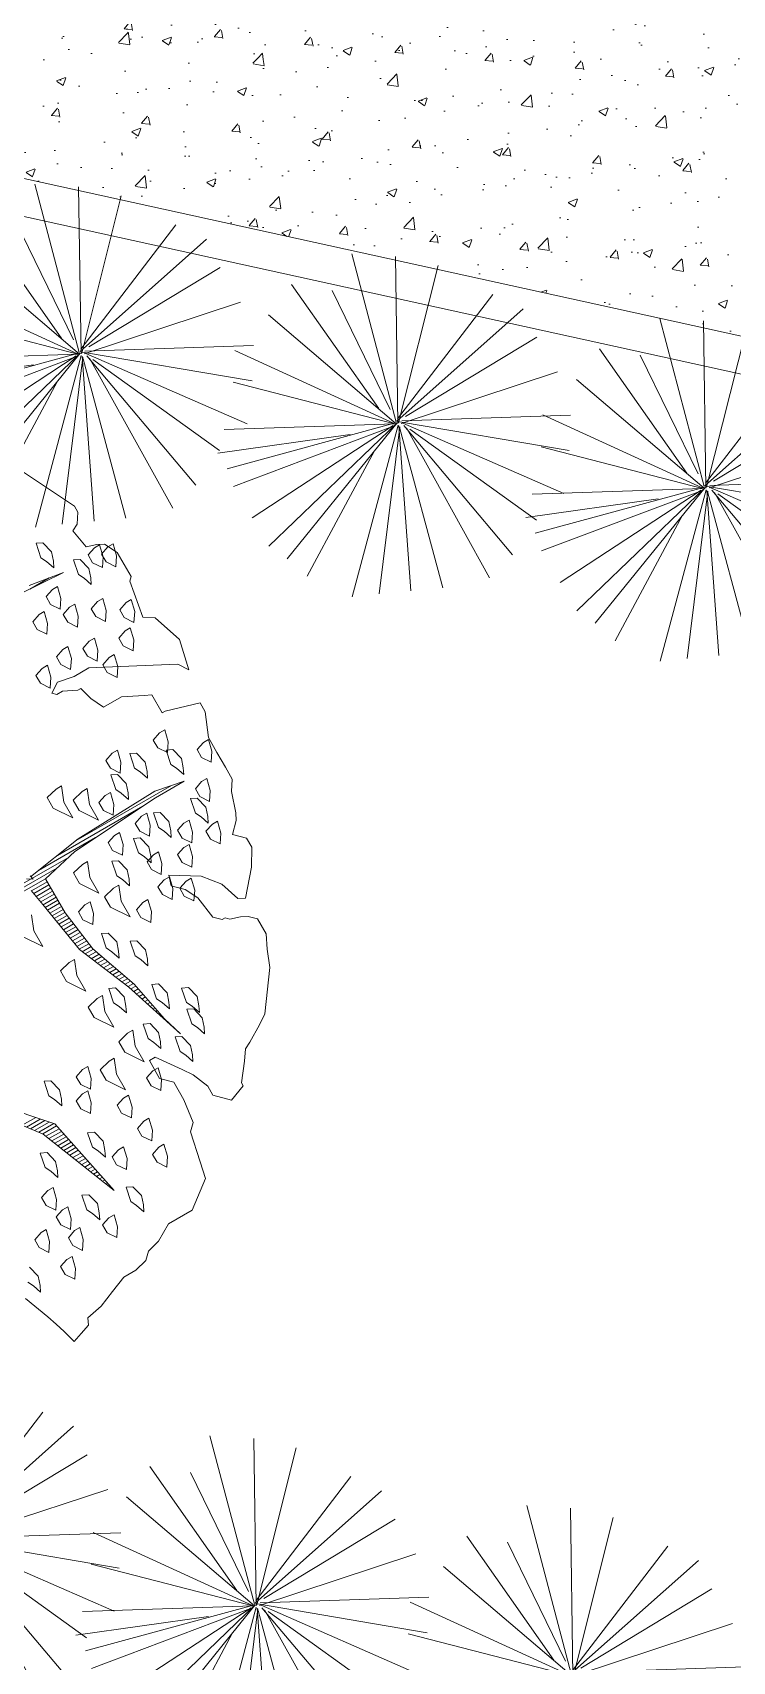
# Model space of a CAD drawing. Header units: metres. Extents: x 12093 to 20303, y 514 to 1412.
# Drawn here: x 19785.6 to 19788.42, y 680.09 to 686.67 of the extents above; entities that cross this region are included whole.
import ezdxf

# ---------------------------------------------------------------- set-up
doc = ezdxf.new("R2010")
doc.units = ezdxf.units.M
doc.layers.get('0').update_dxf_attribs({"lineweight": 13})
for name, color, linetype, lineweight in [('AMBI-GRASS', 104, 'Continuous', 20), ('ARBOLES', 52, 'Continuous', 13), ('grass', 64, 'Continuous', 13), ('MANZANAS-ORIGINALES', 147, 'Continuous', 9)]:
    doc.layers.add(name, color=color, linetype=linetype, lineweight=lineweight)
pattern_1 = [(50, (19136.99335, 73.14804), (0.36436934, -0.03187817), [0.0381, -0.4191]), (355, (19136.99335, 73.14804), (-0.07048565, 0.38211329), [0.03048, -0.33528]), (100.451, (19137.0237, 73.1454), (0.293885, 0.35023338), [0.03238, -0.35618]), (46.1842, (19136.99335, 73.24964), (0.54215808, -0.08408466), [0.05715, -0.62865]), (96.6356, (19137.03853, 73.24264), (0.47480847, 0.4948511), [0.04857, -0.53427]), (351.184, (19136.99335, 73.24964), (0.4748092, 0.49485024), [0.04572, -0.50292]), (21, (19137.04415, 73.22424), (0.30322976, -0.20453104), [0.0381, -0.4191]), (326, (19137.04415, 73.22424), (0.12360406, 0.36837593), [0.03048, -0.33528]), (71.4514, (19137.06942, 73.2072), (0.42683298, 0.16384572), [0.03238, -0.35618]), (37.5, (19136.99335, 73.14804), (0.006177207, 0.169110078), [0, -0.331216, 0, -0.34036, 0, -0.33655]), (7.5, (19136.99335, 73.14804), (0.133639325, 0.20036115), [0, -0.194056, 0, -0.323596, 0, -0.12827]), (327.5, (19136.88007, 73.14804), (0.27118119, -0.011457488), [0, -0.127, 0, -0.39624, 0, -0.52578]), (317.5, (19136.82927, 73.14804), (0.29625836, 0.05085298), [0, -0.1651, 0, -0.263144, 0, -0.37338])]

# ---------------------------------------------------------------- blocks, each defined once
blk = doc.blocks.new('ghgfghgh')
at = {"layer": 'ARBOLES', "lineweight": 20}
for p, q in [((20002.4707, 664.8002), (20002.3672, 664.7493)), ((20002.3833, 664.7674), (20002.4707, 664.8002)), ((20002.3848, 664.7579), (20002.4344, 664.7866)), ((20002.7037, 664.2432), (20002.7778, 664.2683)), ((20002.7778, 664.2683), (20002.7047, 664.2261)), ((20002.7047, 664.2261), (20002.4996, 664.0899)), ((20002.5027, 664.1171), (20002.7456, 664.2574)), ((20002.5081, 664.1214), (20002.7037, 664.2432)), ((20002.4551, 664.0792), (20002.6732, 664.2051)), ((20002.3866, 664.0247), (20002.5081, 664.1214)), ((20002.4075, 664.0413), (20002.5526, 664.1251)), ((20002.3251, 663.9833), (20002.4832, 664.0746)), ((20002.4996, 664.0899), (20002.4247, 664.0201)), ((20002.3474, 663.9858), (20002.4538, 664.0472)), ((20002.3698, 663.9883), (20002.4247, 664.02)), ((20002.4247, 664.0201), (20002.4746, 663.9336)), ((20002.4183, 663.9543), (20002.3886, 663.9904)), ((20002.3896, 663.9893), (20002.4293, 664.0122)), ((20002.3954, 663.9822), (20002.4338, 664.0044)), ((20002.4012, 663.9751), (20002.4383, 663.9965)), ((20002.407, 663.9681), (20002.4428, 663.9887)), ((20002.4128, 663.961), (20002.4473, 663.9809)), ((20002.5112, 663.8395), (20002.4183, 663.9543)), ((20002.4187, 663.9539), (20002.4518, 663.9731)), ((20002.4244, 663.9468), (20002.4563, 663.9653)), ((20002.4302, 663.9397), (20002.4609, 663.9575)), ((20002.4359, 663.9326), (20002.4654, 663.9496)), ((20002.4416, 663.9255), (20002.4699, 663.9418)), ((20002.4474, 663.9184), (20002.4744, 663.934)), ((20002.4531, 663.9113), (20002.4799, 663.9267)), ((20002.4589, 663.9042), (20002.4855, 663.9195)), ((20002.4646, 663.8971), (20002.491, 663.9123)), ((20002.4704, 663.89), (20002.4966, 663.9051)), ((20002.4746, 663.9336), (20002.5455, 663.8416)), ((20002.4761, 663.8829), (20002.5021, 663.8979)), ((20002.4819, 663.8758), (20002.5077, 663.8907)), ((20002.4876, 663.8687), (20002.5132, 663.8834)), ((20002.4934, 663.8616), (20002.5188, 663.8762)), ((20002.4991, 663.8545), (20002.5244, 663.869)), ((20002.5049, 663.8473), (20002.5299, 663.8618)), ((20002.5106, 663.8402), (20002.5355, 663.8546)), ((20002.6373, 663.7439), (20002.5112, 663.8395)), ((20002.5182, 663.8342), (20002.541, 663.8474)), ((20002.526, 663.8283), (20002.5469, 663.8403)), ((20002.5338, 663.8224), (20002.5542, 663.8341)), ((20002.5416, 663.8164), (20002.5615, 663.8279)), ((20002.5455, 663.8416), (20002.6506, 663.7516)), ((20002.5495, 663.8105), (20002.5687, 663.8217)), ((20002.5573, 663.8046), (20002.576, 663.8154)), ((20002.5651, 663.7987), (20002.5833, 663.8092)), ((20002.5729, 663.7928), (20002.5906, 663.803)), ((20002.5807, 663.7869), (20002.5978, 663.7968)), ((20002.5885, 663.7809), (20002.6051, 663.7905)), ((20002.5963, 663.775), (20002.6124, 663.7843)), ((20002.6041, 663.7691), (20002.6197, 663.7781)), ((20002.6119, 663.7632), (20002.6269, 663.7719)), ((20002.6197, 663.7573), (20002.6342, 663.7656)), ((20002.6275, 663.7513), (20002.6415, 663.7594)), ((20002.6353, 663.7454), (20002.6488, 663.7532)), ((20002.7683, 663.6245), (20002.6373, 663.7439)), ((20002.6425, 663.7392), (20002.6551, 663.7465)), ((20002.6495, 663.7328), (20002.6612, 663.7395)), ((20002.6506, 663.7516), (20002.7282, 663.6634)), ((20002.6565, 663.7264), (20002.6673, 663.7326)), ((20002.6635, 663.72), (20002.6734, 663.7257)), ((20002.6705, 663.7136), (20002.6795, 663.7188)), ((20002.6775, 663.7073), (20002.6855, 663.7119)), ((20002.6845, 663.7009), (20002.6916, 663.705)), ((20002.6915, 663.6945), (20002.6977, 663.698)), ((20002.6985, 663.6881), (20002.7038, 663.6911)), ((20002.7055, 663.6817), (20002.7098, 663.6842)), ((20002.7126, 663.6753), (20002.7159, 663.6773)), ((20002.7266, 663.6626), (20002.7281, 663.6635)), ((20002.7282, 663.6634), (20002.7683, 663.6245)), ((20002.7336, 663.6562), (20002.7348, 663.6569)), ((20002.2834, 663.4509), (20002.4484, 663.3955)), ((20002.419, 663.3696), (20002.2673, 663.4328)), ((20002.3658, 663.3918), (20002.4003, 663.4117)), ((20002.3763, 663.3874), (20002.4117, 663.4078)), ((20002.3868, 663.383), (20002.4231, 663.404)), ((20002.3973, 663.3787), (20002.4345, 663.4001)), ((20002.4078, 663.3743), (20002.4459, 663.3963)), ((20002.4183, 663.3699), (20002.4532, 663.3901)), ((20002.5997, 663.2257), (20002.419, 663.3696)), ((20002.4261, 663.364), (20002.4594, 663.3832)), ((20002.4337, 663.358), (20002.4655, 663.3763)), ((20002.4413, 663.3519), (20002.4716, 663.3694)), ((20002.4484, 663.3955), (20002.5997, 663.2257)), ((20002.4488, 663.3459), (20002.4777, 663.3626)), ((20002.4564, 663.3398), (20002.4839, 663.3557)), ((20002.464, 663.3338), (20002.49, 663.3488)), ((20002.4716, 663.3277), (20002.4961, 663.3419)), ((20002.4792, 663.3217), (20002.5023, 663.335)), ((20002.4868, 663.3156), (20002.5084, 663.3281)), ((20002.4944, 663.3096), (20002.5145, 663.3212)), ((20002.5019, 663.3036), (20002.5207, 663.3144)), ((20002.5095, 663.2975), (20002.5268, 663.3075)), ((20002.5171, 663.2915), (20002.5329, 663.3006)), ((20002.5247, 663.2854), (20002.5391, 663.2937)), ((20002.5323, 663.2794), (20002.5452, 663.2868)), ((20002.5399, 663.2733), (20002.5513, 663.2799)), ((20002.5475, 663.2673), (20002.5575, 663.2731)), ((20002.555, 663.2612), (20002.5636, 663.2662)), ((20002.5626, 663.2552), (20002.5697, 663.2593)), ((20002.5702, 663.2491), (20002.5759, 663.2524)), ((20002.5778, 663.2431), (20002.582, 663.2455)), ((20002.5854, 663.2371), (20002.5881, 663.2386)), ((20002.593, 663.231), (20002.5943, 663.2317))]:
    blk.add_line(p, q, dxfattribs=at)
at = {"layer": 'grass'}
for p, q in [((20002.3685, 665.0559), (20002.4989, 664.9698)), ((20002.4989, 664.9698), (20002.5076, 664.9546)), ((20002.5076, 664.9546), (20002.5056, 664.9232)), ((20002.5056, 664.9232), (20002.4949, 664.9069)), ((20002.4949, 664.9069), (20002.5286, 664.8659)), ((20002.4009, 664.8751), (20002.418, 664.8762)), ((20002.4134, 664.8381), (20002.4009, 664.8751)), ((20002.418, 664.8762), (20002.44, 664.8534)), ((20002.44, 664.8534), (20002.4449, 664.8296)), ((20002.5286, 664.8659), (20002.5557, 664.8714)), ((20002.5495, 664.8634), (20002.5334, 664.8453)), ((20002.5628, 664.8711), (20002.5495, 664.8634)), ((20002.5557, 664.8714), (20002.5752, 664.8726)), ((20002.5715, 664.8407), (20002.5628, 664.8711)), ((20002.5838, 664.8655), (20002.5677, 664.8473)), ((20002.5752, 664.8726), (20002.6078, 664.8511)), ((20002.5971, 664.8732), (20002.5838, 664.8655)), ((20002.6058, 664.8427), (20002.5971, 664.8732)), ((20002.6078, 664.8511), (20002.6427, 664.7905)), ((20002.4278, 664.8286), (20002.4134, 664.8381)), ((20002.4459, 664.8125), (20002.4278, 664.8286)), ((20002.4449, 664.8296), (20002.4459, 664.8125)), ((20002.4963, 664.8327), (20002.5134, 664.8337)), ((20002.5089, 664.7956), (20002.4963, 664.8327)), ((20002.5134, 664.8337), (20002.5354, 664.811)), ((20002.5334, 664.8453), (20002.5449, 664.8253)), ((20002.5354, 664.811), (20002.5403, 664.7872)), ((20002.5449, 664.8253), (20002.5697, 664.813)), ((20002.5677, 664.8473), (20002.5792, 664.8274)), ((20002.5697, 664.813), (20002.5715, 664.8407)), ((20002.5792, 664.8274), (20002.604, 664.8151)), ((20002.604, 664.8151), (20002.6058, 664.8427)), ((20002.5232, 664.7862), (20002.5089, 664.7956)), ((20002.5413, 664.7701), (20002.5232, 664.7862)), ((20002.5403, 664.7872), (20002.5413, 664.7701)), ((20002.6427, 664.7905), (20002.6395, 664.7786)), ((20002.6395, 664.7786), (20002.6724, 664.6867)), ((20002.4424, 664.7572), (20002.4263, 664.7391)), ((20002.4263, 664.7391), (20002.4378, 664.7191)), ((20002.4557, 664.7649), (20002.4424, 664.7572)), ((20002.4644, 664.7345), (20002.4557, 664.7649)), ((20002.4626, 664.7069), (20002.4644, 664.7345)), ((20002.5577, 664.7263), (20002.5416, 664.7082)), ((20002.571, 664.734), (20002.5577, 664.7263)), ((20002.5797, 664.7036), (20002.571, 664.734)), ((20002.6434, 664.7315), (20002.6301, 664.7238)), ((20002.6521, 664.701), (20002.6434, 664.7315)), ((20002.4084, 664.6933), (20002.3923, 664.6751)), ((20002.4217, 664.701), (20002.4084, 664.6933)), ((20002.4304, 664.6705), (20002.4217, 664.701)), ((20002.4378, 664.7191), (20002.4626, 664.7069)), ((20002.4864, 664.7117), (20002.4703, 664.6936)), ((20002.4703, 664.6936), (20002.4818, 664.6736)), ((20002.4997, 664.7194), (20002.4864, 664.7117)), ((20002.5084, 664.689), (20002.4997, 664.7194)), ((20002.5066, 664.6613), (20002.5084, 664.689)), ((20002.5416, 664.7082), (20002.5531, 664.6882)), ((20002.5531, 664.6882), (20002.578, 664.6759)), ((20002.578, 664.6759), (20002.5797, 664.7036)), ((20002.6301, 664.7238), (20002.614, 664.7056)), ((20002.614, 664.7056), (20002.6255, 664.6857)), ((20002.6255, 664.6857), (20002.6503, 664.6734)), ((20002.6503, 664.6734), (20002.6521, 664.701)), ((20002.6724, 664.6867), (20002.7039, 664.6846)), ((20002.7039, 664.6846), (20002.7659, 664.6296)), ((20002.7039, 664.6846), (20002.7039, 664.6846)), ((20002.3923, 664.6751), (20002.4038, 664.6552)), ((20002.4038, 664.6552), (20002.4286, 664.6429)), ((20002.4286, 664.6429), (20002.4304, 664.6705)), ((20002.4818, 664.6736), (20002.5066, 664.6613)), ((20002.6276, 664.6514), (20002.6115, 664.6332)), ((20002.6409, 664.6591), (20002.6276, 664.6514)), ((20002.6496, 664.6286), (20002.6409, 664.6591)), ((20002.4688, 664.604), (20002.4527, 664.5859)), ((20002.4821, 664.6117), (20002.4688, 664.604)), ((20002.4908, 664.5813), (20002.4821, 664.6117)), ((20002.5363, 664.6253), (20002.5202, 664.6071)), ((20002.5202, 664.6071), (20002.5317, 664.5872)), ((20002.5496, 664.633), (20002.5363, 664.6253)), ((20002.5583, 664.6025), (20002.5496, 664.633)), ((20002.5565, 664.5749), (20002.5583, 664.6025)), ((20002.6115, 664.6332), (20002.623, 664.6133)), ((20002.623, 664.6133), (20002.6478, 664.601)), ((20002.6478, 664.601), (20002.6496, 664.6286)), ((20002.7659, 664.6296), (20002.7901, 664.5528)), ((20002.4299, 664.5639), (20002.4166, 664.5562)), ((20002.4386, 664.5334), (20002.4299, 664.5639)), ((20002.4527, 664.5859), (20002.4642, 664.5659)), ((20002.4642, 664.5659), (20002.489, 664.5536)), ((20002.489, 664.5536), (20002.4908, 664.5813)), ((20002.5317, 664.5872), (20002.5565, 664.5749)), ((20002.5744, 664.5595), (20002.5354, 664.5571)), ((20002.5869, 664.5836), (20002.5708, 664.5654)), ((20002.5708, 664.5654), (20002.5823, 664.5455)), ((20002.7618, 664.5668), (20002.5744, 664.5595)), ((20002.5744, 664.5595), (20002.5744, 664.5595)), ((20002.6002, 664.5913), (20002.5869, 664.5836)), ((20002.6089, 664.5608), (20002.6002, 664.5913)), ((20002.6072, 664.5332), (20002.6089, 664.5608)), ((20002.7901, 664.5528), (20002.7618, 664.5668)), ((20002.4166, 664.5562), (20002.4005, 664.538)), ((20002.4005, 664.538), (20002.412, 664.5181)), ((20002.412, 664.5181), (20002.4368, 664.5058)), ((20002.4368, 664.5058), (20002.4386, 664.5334)), ((20002.4554, 664.521), (20002.4414, 664.4928)), ((20002.4976, 664.5353), (20002.4554, 664.521)), ((20002.5354, 664.5571), (20002.4976, 664.5353)), ((20002.5823, 664.5455), (20002.6072, 664.5332)), ((20002.4414, 664.4928), (20002.4534, 664.4896)), ((20002.4534, 664.4896), (20002.4685, 664.4983)), ((20002.4685, 664.4983), (20002.5075, 664.5006)), ((20002.5075, 664.5006), (20002.5151, 664.505)), ((20002.5151, 664.505), (20002.5401, 664.4791)), ((20002.5401, 664.4791), (20002.5727, 664.4576)), ((20002.5727, 664.4576), (20002.6181, 664.4838)), ((20002.6181, 664.4838), (20002.6766, 664.4873)), ((20002.6766, 664.4873), (20002.6961, 664.4885)), ((20002.6961, 664.4885), (20002.7223, 664.4431)), ((20002.7223, 664.4431), (20002.7298, 664.4475)), ((20002.7298, 664.4475), (20002.8186, 664.4684)), ((20002.8186, 664.4684), (20002.8317, 664.4457)), ((20002.8317, 664.4457), (20002.8396, 664.3797)), ((20002.7287, 664.3995), (20002.7154, 664.3918)), ((20002.7374, 664.3691), (20002.7287, 664.3995)), ((20002.7154, 664.3918), (20002.6993, 664.3736)), ((20002.6993, 664.3736), (20002.7108, 664.3537)), ((20002.7108, 664.3537), (20002.7356, 664.3414)), ((20002.7356, 664.3414), (20002.7374, 664.3691)), ((20002.8269, 664.3675), (20002.8108, 664.3494)), ((20002.8402, 664.3752), (20002.8269, 664.3675)), ((20002.8396, 664.3797), (20002.8614, 664.3419)), ((20002.8489, 664.3448), (20002.8402, 664.3752)), ((20002.5947, 664.3399), (20002.5786, 664.3217)), ((20002.5786, 664.3217), (20002.5901, 664.3017)), ((20002.608, 664.3475), (20002.5947, 664.3399)), ((20002.6167, 664.3171), (20002.608, 664.3475)), ((20002.6149, 664.2895), (20002.6167, 664.3171)), ((20002.6394, 664.3391), (20002.6566, 664.3401)), ((20002.652, 664.302), (20002.6394, 664.3391)), ((20002.6566, 664.3401), (20002.6786, 664.3174)), ((20002.6786, 664.3174), (20002.6835, 664.2936)), ((20002.7318, 664.3481), (20002.7489, 664.3491)), ((20002.7443, 664.311), (20002.7318, 664.3481)), ((20002.7587, 664.3015), (20002.7443, 664.311)), ((20002.7489, 664.3491), (20002.7709, 664.3263)), ((20002.7709, 664.3263), (20002.7758, 664.3026)), ((20002.8108, 664.3494), (20002.8223, 664.3294)), ((20002.8223, 664.3294), (20002.8471, 664.3172)), ((20002.8471, 664.3172), (20002.8489, 664.3448)), ((20002.8614, 664.3419), (20002.8833, 664.304)), ((20002.5901, 664.3017), (20002.6149, 664.2895)), ((20002.5911, 664.2846), (20002.6083, 664.2856)), ((20002.6037, 664.2475), (20002.5911, 664.2846)), ((20002.6083, 664.2856), (20002.6303, 664.2629)), ((20002.6663, 664.2926), (20002.652, 664.302)), ((20002.6845, 664.2764), (20002.6663, 664.2926)), ((20002.6835, 664.2936), (20002.6845, 664.2764)), ((20002.7768, 664.2854), (20002.7587, 664.3015)), ((20002.7758, 664.3026), (20002.7768, 664.2854)), ((20002.8226, 664.2675), (20002.8065, 664.2494)), ((20002.8359, 664.2752), (20002.8226, 664.2675)), ((20002.8446, 664.2448), (20002.8359, 664.2752)), ((20002.8833, 664.304), (20002.9007, 664.2738)), ((20002.9007, 664.2738), (20002.8987, 664.2424)), ((20002.4523, 664.2487), (20002.4295, 664.2267)), ((20002.4295, 664.2267), (20002.4448, 664.2001)), ((20002.4655, 664.2564), (20002.4523, 664.2487)), ((20002.4714, 664.2155), (20002.4655, 664.2564)), ((20002.518, 664.2424), (20002.4952, 664.2204)), ((20002.5313, 664.2501), (20002.518, 664.2424)), ((20002.5372, 664.2091), (20002.5313, 664.2501)), ((20002.5771, 664.2322), (20002.561, 664.214)), ((20002.5904, 664.2398), (20002.5771, 664.2322)), ((20002.5991, 664.2094), (20002.5904, 664.2398)), ((20002.618, 664.2381), (20002.6037, 664.2475)), ((20002.6362, 664.2219), (20002.618, 664.2381)), ((20002.6303, 664.2629), (20002.6351, 664.2391)), ((20002.6351, 664.2391), (20002.6362, 664.2219)), ((20002.8065, 664.2494), (20002.818, 664.2294)), ((20002.818, 664.2294), (20002.8428, 664.2172)), ((20002.8428, 664.2172), (20002.8446, 664.2448)), ((20002.8987, 664.2424), (20002.9098, 664.1882)), ((20002.4448, 664.2001), (20002.4945, 664.1756)), ((20002.4945, 664.1756), (20002.4714, 664.2155)), ((20002.4952, 664.2204), (20002.5106, 664.1938)), ((20002.5106, 664.1938), (20002.5602, 664.1692)), ((20002.5602, 664.1692), (20002.5372, 664.2091)), ((20002.561, 664.214), (20002.5725, 664.194)), ((20002.5725, 664.194), (20002.5973, 664.1818)), ((20002.5973, 664.1818), (20002.5991, 664.2094)), ((20002.683, 664.1869), (20002.6697, 664.1792)), ((20002.6917, 664.1565), (20002.683, 664.1869)), ((20002.7001, 664.188), (20002.7173, 664.189)), ((20002.7127, 664.1509), (20002.7001, 664.188)), ((20002.7173, 664.189), (20002.7393, 664.1662)), ((20002.7942, 664.2246), (20002.8114, 664.2256)), ((20002.8068, 664.1875), (20002.7942, 664.2246)), ((20002.8211, 664.178), (20002.8068, 664.1875)), ((20002.8114, 664.2256), (20002.8334, 664.2028)), ((20002.8334, 664.2028), (20002.8382, 664.179)), ((20002.9098, 664.1882), (20002.9109, 664.1687)), ((20002.6697, 664.1792), (20002.6536, 664.1611)), ((20002.6536, 664.1611), (20002.6651, 664.1411)), ((20002.6899, 664.1289), (20002.6917, 664.1565)), ((20002.727, 664.1414), (20002.7127, 664.1509)), ((20002.7393, 664.1662), (20002.7441, 664.1424)), ((20002.7774, 664.1616), (20002.7613, 664.1435)), ((20002.7613, 664.1435), (20002.7728, 664.1235)), ((20002.7907, 664.1693), (20002.7774, 664.1616)), ((20002.7994, 664.1389), (20002.7907, 664.1693)), ((20002.8393, 664.1619), (20002.8211, 664.178)), ((20002.8498, 664.1591), (20002.8336, 664.1409)), ((20002.8382, 664.179), (20002.8393, 664.1619)), ((20002.8631, 664.1668), (20002.8498, 664.1591)), ((20002.8718, 664.1363), (20002.8631, 664.1668)), ((20002.9109, 664.1687), (20002.9014, 664.1329)), ((20002.6004, 664.1304), (20002.5843, 664.1122)), ((20002.5843, 664.1122), (20002.5958, 664.0923)), ((20002.6137, 664.138), (20002.6004, 664.1304)), ((20002.6224, 664.1076), (20002.6137, 664.138)), ((20002.6206, 664.08), (20002.6224, 664.1076)), ((20002.649, 664.123), (20002.6661, 664.124)), ((20002.6615, 664.0859), (20002.649, 664.123)), ((20002.6651, 664.1411), (20002.6899, 664.1289)), ((20002.6661, 664.124), (20002.6881, 664.1012)), ((20002.7452, 664.1253), (20002.727, 664.1414)), ((20002.7441, 664.1424), (20002.7452, 664.1253)), ((20002.7728, 664.1235), (20002.7976, 664.1112)), ((20002.7909, 664.1074), (20002.7776, 664.0997)), ((20002.7997, 664.077), (20002.7909, 664.1074)), ((20002.7976, 664.1112), (20002.7994, 664.1389)), ((20002.8336, 664.1409), (20002.8452, 664.121)), ((20002.8452, 664.121), (20002.87, 664.1087)), ((20002.87, 664.1087), (20002.8718, 664.1363)), ((20002.9014, 664.1329), (20002.9372, 664.1233)), ((20002.9372, 664.1233), (20002.9503, 664.1006)), ((20002.5321, 664.0644), (20002.5188, 664.0567)), ((20002.538, 664.0234), (20002.5321, 664.0644)), ((20002.594, 664.0646), (20002.6111, 664.0657)), ((20002.6066, 664.0275), (20002.594, 664.0646)), ((20002.5958, 664.0923), (20002.6206, 664.08)), ((20002.6111, 664.0657), (20002.6332, 664.0429)), ((20002.6759, 664.0764), (20002.6615, 664.0859)), ((20002.694, 664.0603), (20002.6759, 664.0764)), ((20002.6996, 664.0813), (20002.6835, 664.0631)), ((20002.6835, 664.0631), (20002.6951, 664.0432)), ((20002.6881, 664.1012), (20002.693, 664.0775)), ((20002.693, 664.0775), (20002.694, 664.0603)), ((20002.7129, 664.089), (20002.6996, 664.0813)), ((20002.7216, 664.0585), (20002.7129, 664.089)), ((20002.7776, 664.0997), (20002.7615, 664.0816)), ((20002.7615, 664.0816), (20002.7731, 664.0616)), ((20002.7731, 664.0616), (20002.7979, 664.0493)), ((20002.7979, 664.0493), (20002.7997, 664.077)), ((20002.9503, 664.1006), (20002.9494, 664.0497)), ((20002.3933, 664.0189), (20002.3766, 664.02)), ((20002.3855, 664.0278), (20002.3933, 664.0189)), ((20002.5188, 664.0567), (20002.4961, 664.0347)), ((20002.4961, 664.0347), (20002.5114, 664.0081)), ((20002.561, 663.9835), (20002.538, 664.0234)), ((20002.6209, 664.0181), (20002.6066, 664.0275)), ((20002.6332, 664.0429), (20002.638, 664.0191)), ((20002.638, 664.0191), (20002.639, 664.002)), ((20002.6951, 664.0432), (20002.7199, 664.0309)), ((20002.7199, 664.0309), (20002.7216, 664.0585)), ((20002.7408, 664.0253), (20002.7275, 664.0176)), ((20002.7393, 664.0293), (20002.7448, 664.0022)), ((20002.8217, 664.0264), (20002.7393, 664.0293)), ((20002.7495, 663.9949), (20002.7408, 664.0253)), ((20002.7961, 664.0217), (20002.7828, 664.014)), ((20002.8048, 663.9913), (20002.7961, 664.0217)), ((20002.8737, 664.006), (20002.8217, 664.0264)), ((20002.9494, 664.0497), (20002.9346, 663.9706)), ((20002.5114, 664.0081), (20002.561, 663.9835)), ((20002.5981, 663.9961), (20002.5754, 663.9741)), ((20002.6114, 664.0038), (20002.5981, 663.9961)), ((20002.6173, 663.9628), (20002.6114, 664.0038)), ((20002.639, 664.002), (20002.6209, 664.0181)), ((20002.7275, 664.0176), (20002.7114, 663.9994)), ((20002.7114, 663.9994), (20002.723, 663.9795)), ((20002.723, 663.9795), (20002.7478, 663.9672)), ((20002.7448, 664.0022), (20002.7806, 663.9926)), ((20002.7478, 663.9672), (20002.7495, 663.9949)), ((20002.7828, 664.014), (20002.7667, 663.9959)), ((20002.7667, 663.9959), (20002.7782, 663.9759)), ((20002.7806, 663.9926), (20002.8132, 663.9711)), ((20002.803, 663.9637), (20002.8048, 663.9913)), ((20002.9151, 663.9694), (20002.8737, 664.006)), ((20002.525, 663.9539), (20002.5089, 663.9357)), ((20002.5089, 663.9357), (20002.5204, 663.9157)), ((20002.5383, 663.9615), (20002.525, 663.9539)), ((20002.547, 663.9311), (20002.5383, 663.9615)), ((20002.5754, 663.9741), (20002.5907, 663.9475)), ((20002.5907, 663.9475), (20002.6404, 663.9229)), ((20002.6404, 663.9229), (20002.6173, 663.9628)), ((20002.6726, 663.9593), (20002.6565, 663.9411)), ((20002.6565, 663.9411), (20002.668, 663.9212)), ((20002.6859, 663.967), (20002.6726, 663.9593)), ((20002.6946, 663.9365), (20002.6859, 663.967)), ((20002.6928, 663.9089), (20002.6946, 663.9365)), ((20002.7782, 663.9759), (20002.803, 663.9637)), ((20002.8132, 663.9711), (20002.8514, 663.9225)), ((20002.9346, 663.9706), (20002.9151, 663.9694)), ((20002.3948, 663.8876), (20002.3889, 663.9285)), ((20002.5204, 663.9157), (20002.5452, 663.9035)), ((20002.5452, 663.9035), (20002.547, 663.9311)), ((20002.668, 663.9212), (20002.6928, 663.9089)), ((20002.8514, 663.9225), (20002.8752, 663.9161)), ((20002.8752, 663.9161), (20002.8828, 663.9205)), ((20002.8828, 663.9205), (20002.8947, 663.9173)), ((20002.8947, 663.9173), (20002.9218, 663.9228)), ((20002.9218, 663.9228), (20002.9413, 663.924)), ((20002.9413, 663.924), (20002.9652, 663.9176)), ((20002.9652, 663.9176), (20002.987, 663.8798)), ((20002.3682, 663.8722), (20002.4179, 663.8477)), ((20002.4179, 663.8477), (20002.3948, 663.8876)), ((20002.5672, 663.8807), (20002.5844, 663.8817)), ((20002.5798, 663.8436), (20002.5672, 663.8807)), ((20002.5844, 663.8817), (20002.6064, 663.859)), ((20002.6064, 663.859), (20002.6112, 663.8352)), ((20002.6406, 663.861), (20002.6578, 663.8621)), ((20002.6532, 663.824), (20002.6406, 663.861)), ((20002.6578, 663.8621), (20002.6798, 663.8393)), ((20002.987, 663.8798), (20002.9893, 663.8408)), ((20002.4989, 663.8147), (20002.4856, 663.807)), ((20002.5048, 663.7738), (20002.4989, 663.8147)), ((20002.5941, 663.8342), (20002.5798, 663.8436)), ((20002.6123, 663.8181), (20002.5941, 663.8342)), ((20002.6112, 663.8352), (20002.6123, 663.8181)), ((20002.6675, 663.8145), (20002.6532, 663.824)), ((20002.6857, 663.7984), (20002.6675, 663.8145)), ((20002.6798, 663.8393), (20002.6846, 663.8155)), ((20002.6846, 663.8155), (20002.6857, 663.7984)), ((20002.9893, 663.8408), (20002.996, 663.7942)), ((20002.4856, 663.807), (20002.4629, 663.785)), ((20002.4629, 663.785), (20002.4782, 663.7584)), ((20002.5279, 663.7339), (20002.5048, 663.7738)), ((20002.996, 663.7942), (20002.9836, 663.6761)), ((20002.4782, 663.7584), (20002.5279, 663.7339)), ((20002.5859, 663.7408), (20002.6031, 663.7418)), ((20002.5985, 663.7037), (20002.5859, 663.7408)), ((20002.6031, 663.7418), (20002.6251, 663.7191)), ((20002.6954, 663.7508), (20002.7125, 663.7519)), ((20002.7079, 663.7137), (20002.6954, 663.7508)), ((20002.7125, 663.7519), (20002.7345, 663.7291)), ((20002.7345, 663.7291), (20002.7394, 663.7053)), ((20002.7716, 663.7416), (20002.7888, 663.7427)), ((20002.7842, 663.7046), (20002.7716, 663.7416)), ((20002.7888, 663.7427), (20002.8108, 663.7199)), ((20002.5565, 663.715), (20002.5338, 663.693)), ((20002.5338, 663.693), (20002.5491, 663.6664)), ((20002.5698, 663.7226), (20002.5565, 663.715)), ((20002.5757, 663.6817), (20002.5698, 663.7226)), ((20002.6128, 663.6943), (20002.5985, 663.7037)), ((20002.631, 663.6782), (20002.6128, 663.6943)), ((20002.6251, 663.7191), (20002.6299, 663.6953)), ((20002.6299, 663.6953), (20002.631, 663.6782)), ((20002.7223, 663.7043), (20002.7079, 663.7137)), ((20002.7404, 663.6882), (20002.7223, 663.7043)), ((20002.7394, 663.7053), (20002.7404, 663.6882)), ((20002.7985, 663.6951), (20002.7842, 663.7046)), ((20002.7852, 663.6874), (20002.8023, 663.6884)), ((20002.7977, 663.6503), (20002.7852, 663.6874)), ((20002.8167, 663.679), (20002.7985, 663.6951)), ((20002.8023, 663.6884), (20002.8243, 663.6657)), ((20002.8108, 663.7199), (20002.8156, 663.6961)), ((20002.8156, 663.6961), (20002.8167, 663.679)), ((20002.5491, 663.6664), (20002.5988, 663.6418)), ((20002.5988, 663.6418), (20002.5757, 663.6817)), ((20002.6739, 663.6498), (20002.6911, 663.6508)), ((20002.6865, 663.6127), (20002.6739, 663.6498)), ((20002.6911, 663.6508), (20002.7131, 663.6281)), ((20002.7196, 663.669), (20002.722, 663.6704)), ((20002.7406, 663.6498), (20002.7416, 663.6504)), ((20002.8121, 663.6409), (20002.7977, 663.6503)), ((20002.8243, 663.6657), (20002.8292, 663.6419)), ((20002.9696, 663.6478), (20002.9449, 663.6033)), ((20002.9836, 663.6761), (20002.9696, 663.6478)), ((20002.6341, 663.6267), (20002.6113, 663.6047)), ((20002.6113, 663.6047), (20002.6267, 663.5781)), ((20002.6474, 663.6344), (20002.6341, 663.6267)), ((20002.6533, 663.5935), (20002.6474, 663.6344)), ((20002.7008, 663.6032), (20002.6865, 663.6127)), ((20002.7131, 663.6281), (20002.718, 663.6043)), ((20002.718, 663.6043), (20002.719, 663.5871)), ((20002.7476, 663.6434), (20002.7483, 663.6439)), ((20002.7546, 663.637), (20002.7551, 663.6373)), ((20002.755, 663.6168), (20002.7722, 663.6178)), ((20002.7676, 663.5797), (20002.755, 663.6168)), ((20002.7616, 663.6307), (20002.7618, 663.6308)), ((20002.7722, 663.6178), (20002.7942, 663.5951)), ((20002.8302, 663.6248), (20002.8121, 663.6409)), ((20002.8292, 663.6419), (20002.8302, 663.6248)), ((20002.6001, 663.5628), (20002.5868, 663.5551)), ((20002.606, 663.5219), (20002.6001, 663.5628)), ((20002.6267, 663.5781), (20002.6763, 663.5536)), ((20002.6763, 663.5536), (20002.6533, 663.5935)), ((20002.7045, 663.5654), (20002.6894, 663.5567)), ((20002.719, 663.5871), (20002.7008, 663.6032)), ((20002.7729, 663.5343), (20002.7045, 663.5654)), ((20002.7819, 663.5703), (20002.7676, 663.5797)), ((20002.8001, 663.5542), (20002.7819, 663.5703)), ((20002.7942, 663.5951), (20002.7991, 663.5713)), ((20002.7991, 663.5713), (20002.8001, 663.5542)), ((20002.9341, 663.587), (20002.9321, 663.5556)), ((20002.9449, 663.6033), (20002.9341, 663.587)), ((20002.5192, 663.5339), (20002.5031, 663.5157)), ((20002.5325, 663.5415), (20002.5192, 663.5339)), ((20002.5412, 663.5111), (20002.5325, 663.5415)), ((20002.5868, 663.5551), (20002.564, 663.5331)), ((20002.564, 663.5331), (20002.5794, 663.5065)), ((20002.629, 663.482), (20002.606, 663.5219)), ((20002.6983, 663.5309), (20002.6822, 663.5127)), ((20002.6894, 663.5567), (20002.7156, 663.5113)), ((20002.7116, 663.5385), (20002.6983, 663.5309)), ((20002.7203, 663.5081), (20002.7116, 663.5385)), ((20002.8012, 663.5203), (20002.7729, 663.5343)), ((20002.9321, 663.5556), (20002.9237, 663.5003)), ((20002.4213, 663.5039), (20002.4384, 663.5049)), ((20002.4338, 663.4668), (20002.4213, 663.5039)), ((20002.4384, 663.5049), (20002.4604, 663.4822)), ((20002.4604, 663.4822), (20002.4653, 663.4584)), ((20002.5031, 663.5157), (20002.5147, 663.4958)), ((20002.5147, 663.4958), (20002.5395, 663.4835)), ((20002.5328, 663.4796), (20002.5195, 663.472)), ((20002.5415, 663.4492), (20002.5328, 663.4796)), ((20002.5395, 663.4835), (20002.5412, 663.5111)), ((20002.5794, 663.5065), (20002.629, 663.482)), ((20002.6822, 663.5127), (20002.6937, 663.4927)), ((20002.6937, 663.4927), (20002.7185, 663.4805)), ((20002.7156, 663.5113), (20002.7514, 663.5017)), ((20002.7185, 663.4805), (20002.7203, 663.5081)), ((20002.7514, 663.5017), (20002.7776, 663.4563)), ((20002.8381, 663.4912), (20002.8012, 663.5203)), ((20002.8512, 663.4685), (20002.8381, 663.4912)), ((20002.928, 663.4927), (20002.899, 663.4557)), ((20002.9237, 663.5003), (20002.928, 663.4927)), ((20002.4482, 663.4574), (20002.4338, 663.4668)), ((20002.4663, 663.4413), (20002.4482, 663.4574)), ((20002.4653, 663.4584), (20002.4663, 663.4413)), ((20002.5195, 663.472), (20002.5034, 663.4538)), ((20002.5034, 663.4538), (20002.5149, 663.4339)), ((20002.5397, 663.4216), (20002.5415, 663.4492)), ((20002.6234, 663.461), (20002.6073, 663.4428)), ((20002.6073, 663.4428), (20002.6188, 663.4229)), ((20002.6367, 663.4687), (20002.6234, 663.461)), ((20002.6454, 663.4382), (20002.6367, 663.4687)), ((20002.6436, 663.4106), (20002.6454, 663.4382)), ((20002.7776, 663.4563), (20002.8006, 663.399)), ((20002.899, 663.4557), (20002.8512, 663.4685)), ((20002.5149, 663.4339), (20002.5397, 663.4216)), ((20002.6188, 663.4229), (20002.6436, 663.4106)), ((20002.6751, 663.4022), (20002.6589, 663.384)), ((20002.6884, 663.4099), (20002.6751, 663.4022)), ((20002.6971, 663.3794), (20002.6884, 663.4099)), ((20002.8006, 663.399), (20002.7974, 663.387)), ((20002.5323, 663.373), (20002.5495, 663.374)), ((20002.5449, 663.3359), (20002.5323, 663.373)), ((20002.5495, 663.374), (20002.5715, 663.3513)), ((20002.6589, 663.384), (20002.6705, 663.3641)), ((20002.6705, 663.3641), (20002.6953, 663.3518)), ((20002.6953, 663.3518), (20002.6971, 663.3794)), ((20002.7974, 663.387), (20002.7942, 663.3751)), ((20002.7942, 663.3751), (20002.8184, 663.2983)), ((20002.4116, 663.321), (20002.4288, 663.3221)), ((20002.4242, 663.2839), (20002.4116, 663.321)), ((20002.4288, 663.3221), (20002.4508, 663.2993)), ((20002.5592, 663.3264), (20002.5449, 663.3359)), ((20002.5774, 663.3103), (20002.5592, 663.3264)), ((20002.5715, 663.3513), (20002.5763, 663.3275)), ((20002.5763, 663.3275), (20002.5774, 663.3103)), ((20002.6106, 663.3295), (20002.5945, 663.3114)), ((20002.6239, 663.3372), (20002.6106, 663.3295)), ((20002.6326, 663.3068), (20002.6239, 663.3372)), ((20002.7134, 663.3357), (20002.6973, 663.3175)), ((20002.6973, 663.3175), (20002.7089, 663.2976)), ((20002.7267, 663.3434), (20002.7134, 663.3357)), ((20002.7354, 663.3129), (20002.7267, 663.3434)), ((20002.7337, 663.2853), (20002.7354, 663.3129)), ((20002.4385, 663.2745), (20002.4242, 663.2839)), ((20002.4567, 663.2584), (20002.4385, 663.2745)), ((20002.4508, 663.2993), (20002.4556, 663.2755)), ((20002.4556, 663.2755), (20002.4567, 663.2584)), ((20002.5945, 663.3114), (20002.606, 663.2914)), ((20002.606, 663.2914), (20002.6308, 663.2791)), ((20002.6308, 663.2791), (20002.6326, 663.3068)), ((20002.7089, 663.2976), (20002.7337, 663.2853)), ((20002.8184, 663.2983), (20002.8327, 663.2561)), ((20002.4444, 663.2336), (20002.4311, 663.2259)), ((20002.4531, 663.2031), (20002.4444, 663.2336)), ((20002.6301, 663.2344), (20002.6472, 663.2354)), ((20002.6426, 663.1973), (20002.6301, 663.2344)), ((20002.6472, 663.2354), (20002.6692, 663.2127)), ((20002.8327, 663.2561), (20002.7984, 663.1758)), ((20002.4311, 663.2259), (20002.415, 663.2077)), ((20002.415, 663.2077), (20002.4265, 663.1878)), ((20002.4513, 663.1755), (20002.4531, 663.2031)), ((20002.5178, 663.2139), (20002.5349, 663.2149)), ((20002.5304, 663.1768), (20002.5178, 663.2139)), ((20002.5349, 663.2149), (20002.557, 663.1922)), ((20002.557, 663.1922), (20002.5618, 663.1684)), ((20002.657, 663.1878), (20002.6426, 663.1973)), ((20002.6692, 663.2127), (20002.6741, 663.1889)), ((20002.6741, 663.1889), (20002.6751, 663.1717)), ((20002.4265, 663.1878), (20002.4513, 663.1755)), ((20002.4685, 663.1765), (20002.4524, 663.1584)), ((20002.4524, 663.1584), (20002.4639, 663.1384)), ((20002.4818, 663.1842), (20002.4685, 663.1765)), ((20002.4905, 663.1538), (20002.4818, 663.1842)), ((20002.4887, 663.1261), (20002.4905, 663.1538)), ((20002.5447, 663.1673), (20002.5304, 663.1768)), ((20002.5629, 663.1512), (20002.5447, 663.1673)), ((20002.5618, 663.1684), (20002.5629, 663.1512)), ((20002.5866, 663.1561), (20002.5705, 663.1379)), ((20002.5999, 663.1638), (20002.5866, 663.1561)), ((20002.6086, 663.1333), (20002.5999, 663.1638)), ((20002.6751, 663.1717), (20002.657, 663.1878)), ((20002.7984, 663.1758), (20002.7378, 663.1408)), ((20002.4135, 663.1182), (20002.3974, 663.1)), ((20002.4268, 663.1259), (20002.4135, 663.1182)), ((20002.4355, 663.0954), (20002.4268, 663.1259)), ((20002.4639, 663.1384), (20002.4887, 663.1261)), ((20002.4992, 663.1233), (20002.4831, 663.1052)), ((20002.5125, 663.131), (20002.4992, 663.1233)), ((20002.5212, 663.1006), (20002.5125, 663.131)), ((20002.5705, 663.1379), (20002.582, 663.118)), ((20002.582, 663.118), (20002.6069, 663.1057)), ((20002.6069, 663.1057), (20002.6086, 663.1333)), ((20002.7378, 663.1408), (20002.7131, 663.0963)), ((20002.3974, 663.1), (20002.4089, 663.0801)), ((20002.4089, 663.0801), (20002.4337, 663.0678)), ((20002.4337, 663.0678), (20002.4355, 663.0954)), ((20002.4831, 663.1052), (20002.4946, 663.0852)), ((20002.4946, 663.0852), (20002.5194, 663.073)), ((20002.5194, 663.073), (20002.5212, 663.1006)), ((20002.6872, 663.0713), (20002.6808, 663.0474)), ((20002.7131, 663.0963), (20002.6872, 663.0713)), ((20002.3844, 663.0304), (20002.4064, 663.0077)), ((20002.4795, 663.0499), (20002.4634, 663.0318)), ((20002.4634, 663.0318), (20002.4749, 663.0118)), ((20002.4928, 663.0576), (20002.4795, 663.0499)), ((20002.5015, 663.0272), (20002.4928, 663.0576)), ((20002.4997, 662.9995), (20002.5015, 663.0272)), ((20002.6549, 663.0224), (20002.6247, 663.0049)), ((20002.6808, 663.0474), (20002.6549, 663.0224)), ((20002.3941, 662.9829), (20002.3798, 662.9923)), ((20002.4123, 662.9668), (20002.3941, 662.9829)), ((20002.4064, 663.0077), (20002.4112, 662.9839)), ((20002.4112, 662.9839), (20002.4123, 662.9668)), ((20002.4749, 663.0118), (20002.4997, 662.9995)), ((20002.6247, 663.0049), (20002.5956, 662.9679)), ((20002.4312, 662.9033), (20002.3736, 662.9507)), ((20002.5956, 662.9679), (20002.5665, 662.931)), ((20002.4519, 662.8849), (20002.4312, 662.9033)), ((20002.5665, 662.931), (20002.533, 662.9015)), ((20002.533, 662.9015), (20002.5342, 662.8821)), ((20002.4725, 662.8666), (20002.4519, 662.8849)), ((20002.4976, 662.8407), (20002.4725, 662.8666)), ((20002.5159, 662.8614), (20002.4976, 662.8407)), ((20002.5342, 662.8821), (20002.5159, 662.8614))]:
    blk.add_line(p, q, dxfattribs=at)
blk = doc.blocks.new('Arbust11')
for p, q in [((0.0378, 0.4871), (-0.0937, 0.9403)), ((0.0408, 0.4825), (0.0377, 0.9348)), ((0.0408, 0.5449), (0.1405, 0.941)), ((-0.1618, 0.888), (0.0377, 0.4856)), ((0.0439, 0.4856), (0.3088, 0.8724)), ((0.0595, 0.5199), (0.1997, 0.8474)), ((-0.0621, 0.5573), (-0.3332, 0.7944)), ((0.0377, 0.4856), (-0.274, 0.8225)), ((-0.3488, 0.7476), (0.0408, 0.4856)), ((0.0439, 0.4794), (0.3805, 0.7788)), ((0.0283, 0.4856), (-0.3738, 0.7039)), ((0.047, 0.4794), (0.4366, 0.6759)), ((0.0314, 0.4856), (-0.4049, 0.6104)), ((-0.433, 0.5262), (0.0439, 0.4825)), ((0.047, 0.4856), (0.499, 0.4263)), ((0.0533, 0.4887), (0.474, 0.5137)), ((0.0439, 0.4825), (-0.4267, 0.4669)), ((-0.0527, 0.4794), (-0.4267, 0.3952)), ((0.0408, 0.4762), (-0.3893, 0.2673)), ((0.0408, 0.47), (-0.3364, 0.2174)), ((0.0408, 0.4731), (-0.274, 0.1581)), ((0.0377, 0.4669), (-0.2117, 0.0988)), ((0.0501, 0.4544), (-0.1088, 0.0209)), ((0.0501, 0.4638), (-0.0215, 0.0146)), ((0.0501, 0.4794), (0.2901, 0.0832)), ((0.0501, 0.4731), (0.4304, 0.2454)), ((0.0533, 0.47), (0.1935, 0.0177)), ((0.0533, 0.4451), (0.0907, 0.0271)), ((0.0564, 0.4762), (0.3649, 0.1425)), ((0.072, 0.4762), (0.4647, 0.3484))]:
    blk.add_line(p, q)

msp = doc.modelspace()

# ---------------------------------------------------------------- hatches: boundary and pattern name
at = {"layer": 'grass'}
h = msp.add_hatch(dxfattribs=at)
h.set_pattern_fill('AR-CONC', color=256, scale=0.002, style=0)
h.set_pattern_definition(pattern_1)
h.paths.add_polyline_path([(19786.9921, 687.4183), (19786.665, 687.5325, -0.091342), (19785.8264, 687.2434), (19785.7926, 686.7021), (19786.9925, 686.4684)])
h = msp.add_hatch(dxfattribs=at)
h.set_pattern_fill('AR-CONC', color=256, scale=0.002, style=0)
h.set_pattern_definition(pattern_1)
h.paths.add_polyline_path([(19788.123, 687.0236), (19786.9921, 687.4183), (19786.9925, 686.4684), (19787.9819, 686.2757)])
h = msp.add_hatch(dxfattribs=at)
h.set_pattern_fill('AR-CONC', color=256, scale=0.002, style=0)
h.set_pattern_definition(pattern_1)
h.paths.add_polyline_path([(19789.4838, 686.5486), (19788.123, 687.0236), (19787.9819, 686.2757), (19789.3573, 686.0079)])
h = msp.add_hatch(dxfattribs=at)
h.set_pattern_fill('AR-CONC', color=256, scale=0.002, style=0)
h.set_pattern_definition(pattern_1)
h.paths.add_polyline_path([(19785.7926, 686.7021), (19784.8267, 686.8902), (19784.6901, 686.2696), (19785.7511, 686.0362)])
h = msp.add_hatch(dxfattribs=at)
h.set_pattern_fill('AR-CONC', color=256, scale=0.002, style=0)
h.set_pattern_definition(pattern_1)
h.paths.add_polyline_path([(19786.9925, 686.4684), (19785.7926, 686.7021), (19785.7511, 686.0362), (19786.9929, 685.763)])
h = msp.add_hatch(dxfattribs=at)
h.set_pattern_fill('AR-CONC', color=256, scale=0.002, style=0)
h.set_pattern_definition(pattern_1)
h.paths.add_polyline_path([(19787.9819, 686.2757), (19786.9925, 686.4684), (19786.9929, 685.763), (19787.8496, 685.5745)])
h = msp.add_hatch(dxfattribs=at)
h.set_pattern_fill('AR-CONC', color=256, scale=0.002, style=0)
h.set_pattern_definition(pattern_1)
h.paths.add_polyline_path([(19789.3573, 686.0079), (19787.9819, 686.2757), (19787.8496, 685.5745), (19789.187, 685.2802)])

# ---------------------------------------------------------------- linework, layer by layer
at = {"layer": 'MANZANAS-ORIGINALES'}
for p, q in [((19803.5345, 682.1234), (19712.657, 702.1187)), ((19803.4423, 681.9901), (19712.6246, 701.9716))]:
    msp.add_line(p, q, dxfattribs=at)

# ---------------------------------------------------------------- block references
at = {"layer": 'AMBI-GRASS', "ltscale": 0.05, "xscale": 1.499999999998325, "yscale": 1.499999999998325, "zscale": 1.499999999998325, "rotation": 49.16166176348414}
for p in [(19786.2916, 684.8495), (19787.5714, 684.568), (19788.8154, 684.3071), (19785.7548, 680.0515), (19786.9987, 679.7906), (19788.2786, 679.509), (19789.535, 679.2247)]:
    msp.add_blockref('Arbust11', p, dxfattribs=at)
at = {"layer": 'Defpoints', "lineweight": 20, "xscale": 1.586003757394792, "yscale": 1.586003757394792, "zscale": 1.586003757394792}
msp.add_blockref('ghgfghgh', (-11938.2739, -369.8898), dxfattribs=at)

doc.saveas('drawing.dxf')
